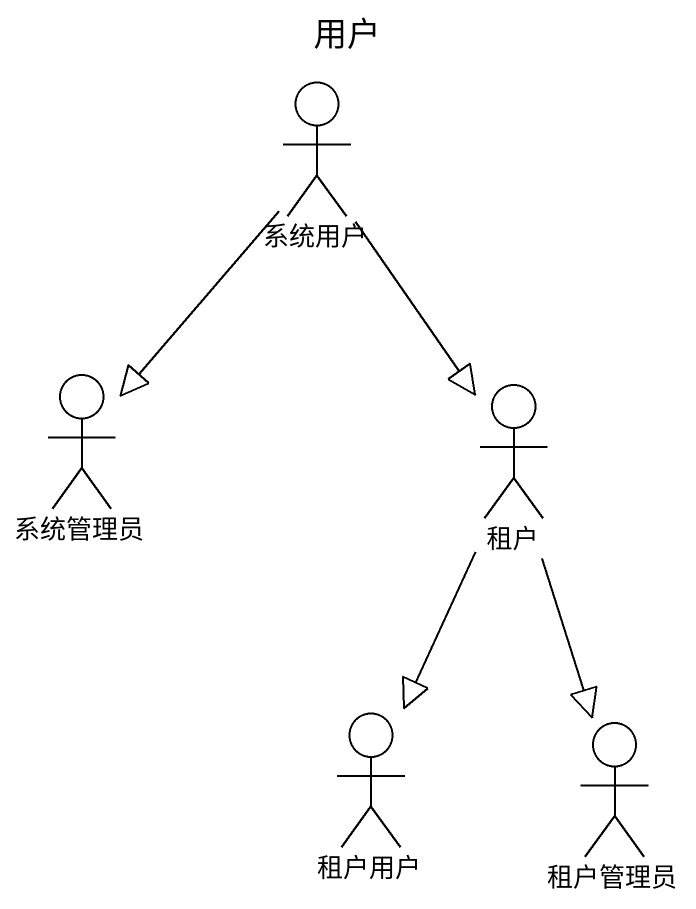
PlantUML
@startuml
title 用户
actor 系统用户
actor 系统管理员
actor 租户
actor 租户用户
actor 租户管理员
系统用户 --|> 系统管理员
系统用户 --|> 租户
租户 --|> 租户用户
租户 --|> 租户管理员
@enduml
